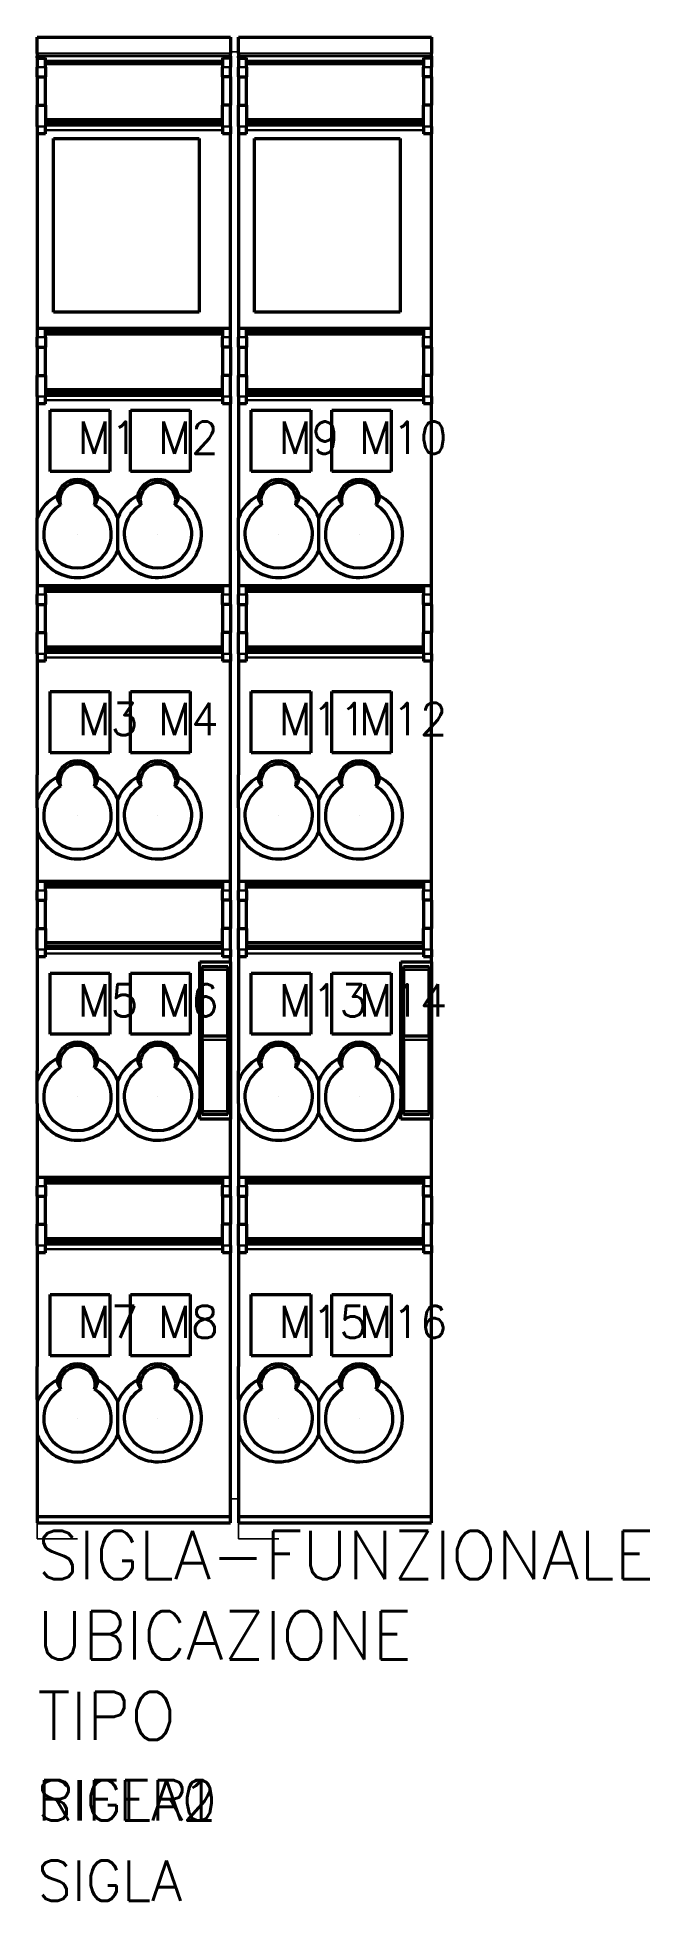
# Model space of a CAD drawing. Extents: x 0 to 38, y -22 to 93.
import ezdxf

# ---------------------------------------------------------------- set-up
doc = ezdxf.new("R2010")
doc.units = 0
doc.header["$LTSCALE"] = 4
doc.layers.get('0').update_dxf_attribs({"linetype": 'CONTINUOUS'})
doc.layers.add('Sichtbar (ISO)', color=7, linetype='CONTINUOUS', lineweight=50)
doc.layers.add('Sichtbar schmal (ISO)', color=7, linetype='CONTINUOUS', lineweight=35)
doc.styles.get("Standard").update_dxf_attribs({"font": 'romans.shx'})

msp = doc.modelspace()

# ---------------------------------------------------------------- linework, layer by layer
for p, q in [((12, 92.5), (12.5, 92.5)), ((0, 2.5), (0, 0)), ((12, 2.5), (12.5, 2.5)), ((12.5, 2.5), (12.5, 0)), ((0, 0), (2.5, 0)), ((12.5, 0), (15, 0))]:
    msp.add_line(p, q)
at = {"layer": 'Sichtbar (ISO)'}
for p, q in [((0, 92.4), (0, 93.4)), ((0, 93.4), (12, 93.4)), ((12, 93.4), (12, 92.4)), ((12.5, 92.4), (12.5, 93.4)), ((12.5, 93.4), (24.5, 93.4)), ((24.5, 93.4), (24.5, 92.4)), ((0, 92.4), (0, 92.22)), ((0, 92.12), (0, 92.22)), ((0, 92.12), (0, 92.11)), ((0, 92.12), (0.5, 92.12)), ((0, 92.11), (0, 91.54)), ((0, 92.11), (0.5, 92.11)), ((0.5, 92.11), (0.5, 92.12)), ((0.5, 91.54), (0.5, 92.11)), ((0.5, 91.76), (11.5, 91.76)), ((11.5, 92.12), (12, 92.12)), ((11.5, 92.12), (11.5, 92.11)), ((12, 92.11), (11.5, 92.11)), ((11.5, 92.11), (11.5, 91.54)), ((12, 92.22), (12, 92.4)), ((12, 92.22), (12, 92.12)), ((12, 92.12), (12, 92.11)), ((12, 92.11), (12, 91.54)), ((12.5, 92.4), (12.5, 92.22)), ((12.5, 92.12), (12.5, 92.22)), ((12.5, 92.12), (12.5, 92.11)), ((12.5, 92.12), (13, 92.12)), ((12.5, 92.11), (12.5, 91.54)), ((12.5, 92.11), (13, 92.11)), ((13, 92.11), (13, 92.12)), ((13, 91.54), (13, 92.11)), ((13, 91.76), (24, 91.76)), ((24, 92.12), (24.5, 92.12)), ((24, 92.12), (24, 92.11)), ((24.5, 92.11), (24, 92.11)), ((24, 92.11), (24, 91.54)), ((24.5, 92.22), (24.5, 92.4)), ((24.5, 92.22), (24.5, 92.12)), ((24.5, 92.12), (24.5, 92.11)), ((24.5, 92.11), (24.5, 91.54)), ((0, 90.93), (0, 91.54)), ((0, 90.93), (0, 89.17)), ((0, 90.93), (0.5, 90.93)), ((0.5, 91.54), (0.5, 90.93)), ((0.5, 89.17), (0.5, 90.93)), ((11.5, 90.93), (11.5, 91.54)), ((11.5, 90.93), (11.5, 89.17)), ((12, 90.93), (11.5, 90.93)), ((12, 90.93), (12, 91.54)), ((12, 90.93), (12, 89.17)), ((12.5, 90.93), (12.5, 91.54)), ((12.5, 90.93), (12.5, 89.17)), ((12.5, 90.93), (13, 90.93)), ((13, 91.54), (13, 90.93)), ((13, 89.17), (13, 90.93)), ((24, 90.93), (24, 91.54)), ((24, 90.93), (24, 89.17)), ((24.5, 90.93), (24, 90.93)), ((24.5, 90.93), (24.5, 91.54)), ((24.5, 90.93), (24.5, 89.17)), ((0, 87.86), (0, 89.17)), ((0, 89.17), (0.5, 89.17)), ((0.5, 89.17), (0.5, 87.86)), ((0.5, 88.29), (11.5, 88.29)), ((12, 89.17), (11.5, 89.17)), ((11.5, 87.86), (11.5, 89.17)), ((12, 87.86), (12, 89.17)), ((12.5, 87.86), (12.5, 89.17)), ((12.5, 89.17), (13, 89.17)), ((13, 89.17), (13, 87.86)), ((13, 88.29), (24, 88.29)), ((24.5, 89.17), (24, 89.17)), ((24, 87.86), (24, 89.17)), ((24.5, 87.86), (24.5, 89.17)), ((0, 87.86), (0, 87.4)), ((0, 87.4), (0, 75.31)), ((0.5, 87.4), (0, 87.4)), ((0.5, 87.95), (11.5, 87.95)), ((0.5, 87.4), (0.5, 87.86)), ((1, 87.1), (10.05, 87.1)), ((1, 76.3), (1, 87.1)), ((10.05, 87.1), (10.05, 76.3)), ((11.5, 87.86), (11.5, 87.4)), ((12, 87.4), (11.5, 87.4)), ((12, 87.86), (12, 87.4)), ((12, 75.31), (12, 87.4)), ((12.5, 87.86), (12.5, 87.4)), ((12.5, 87.4), (12.5, 75.31)), ((13, 87.4), (12.5, 87.4)), ((13, 87.95), (24, 87.95)), ((13, 87.4), (13, 87.86)), ((13.5, 87.1), (22.55, 87.1)), ((13.5, 76.3), (13.5, 87.1)), ((22.55, 87.1), (22.55, 76.3)), ((24, 87.86), (24, 87.4)), ((24.5, 87.4), (24, 87.4)), ((24.5, 87.86), (24.5, 87.4)), ((24.5, 75.31), (24.5, 87.4)), ((10.05, 76.3), (1, 76.3)), ((22.55, 76.3), (13.5, 76.3)), ((0, 75.31), (0, 74.74)), ((0, 75.31), (12, 75.31)), ((0, 74.13), (0, 74.74)), ((0.5, 75.2), (11.5, 75.2)), ((0.5, 74.74), (0.5, 75.2)), ((0.5, 74.96), (11.5, 74.96)), ((0.5, 74.74), (0.5, 74.13)), ((11.5, 75.2), (11.5, 74.74)), ((11.5, 74.13), (11.5, 74.74)), ((12, 74.74), (12, 75.31)), ((12, 74.13), (12, 74.74)), ((12.5, 75.31), (12.5, 74.74)), ((12.5, 75.31), (24.5, 75.31)), ((12.5, 74.13), (12.5, 74.74)), ((13, 75.2), (24, 75.2)), ((13, 74.74), (13, 75.2)), ((13, 74.96), (24, 74.96)), ((13, 74.74), (13, 74.13)), ((24, 75.2), (24, 74.74)), ((24, 74.13), (24, 74.74)), ((24.5, 74.74), (24.5, 75.31)), ((24.5, 74.13), (24.5, 74.74)), ((0, 74.13), (0, 72.37)), ((0, 74.13), (0.5, 74.13)), ((0.5, 72.37), (0.5, 74.13)), ((11.5, 74.13), (11.5, 72.37)), ((12, 74.13), (11.5, 74.13)), ((12, 74.13), (12, 72.37)), ((12.5, 74.13), (12.5, 72.37)), ((12.5, 74.13), (13, 74.13)), ((13, 72.37), (13, 74.13)), ((24, 74.13), (24, 72.37)), ((24.5, 74.13), (24, 74.13)), ((24.5, 74.13), (24.5, 72.37)), ((0, 71.06), (0, 72.37)), ((0, 72.37), (0.5, 72.37)), ((0.5, 72.37), (0.5, 71.06)), ((11.5, 71.06), (11.5, 72.37)), ((12, 72.37), (11.5, 72.37)), ((12, 71.06), (12, 72.37)), ((12.5, 71.06), (12.5, 72.37)), ((12.5, 72.37), (13, 72.37)), ((13, 72.37), (13, 71.06)), ((24, 71.06), (24, 72.37)), ((24.5, 72.37), (24, 72.37)), ((24.5, 71.06), (24.5, 72.37)), ((0, 71.06), (0, 70.6)), ((0.5, 71.49), (11.5, 71.49)), ((0.5, 71.15), (11.5, 71.15)), ((0.5, 70.6), (0.5, 71.06)), ((11.5, 71.06), (11.5, 70.6)), ((12, 71.06), (12, 70.6)), ((12.5, 71.06), (12.5, 70.6)), ((13, 71.49), (24, 71.49)), ((13, 71.15), (24, 71.15)), ((13, 70.6), (13, 71.06)), ((24, 71.06), (24, 70.6)), ((24.5, 71.06), (24.5, 70.6)), ((0, 70.6), (0, 63.52)), ((0.5, 70.6), (0, 70.6)), ((0.8, 66.4), (0.8, 70.2)), ((0.8, 70.2), (4.5, 70.2)), ((4.5, 70.2), (4.5, 66.4)), ((5.8, 66.4), (5.8, 70.2)), ((5.8, 70.2), (9.5, 70.2)), ((9.5, 70.2), (9.5, 66.4)), ((12, 70.6), (11.5, 70.6)), ((12, 59.31), (12, 70.6)), ((12.5, 70.6), (12.5, 63.52)), ((13, 70.6), (12.5, 70.6)), ((13.3, 66.4), (13.3, 70.2)), ((13.3, 70.2), (17, 70.2)), ((17, 70.2), (17, 66.4)), ((18.3, 66.4), (18.3, 70.2)), ((18.3, 70.2), (22, 70.2)), ((22, 70.2), (22, 66.4)), ((24.5, 70.6), (24, 70.6)), ((24.5, 59.31), (24.5, 70.6)), ((4.5, 66.4), (0.8, 66.4)), ((9.5, 66.4), (5.8, 66.4)), ((17, 66.4), (13.3, 66.4)), ((22, 66.4), (18.3, 66.4)), ((5, 61.48), (5, 63.52)), ((17.5, 61.48), (17.5, 63.52)), ((0, 61.48), (0, 59.31)), ((12.5, 61.48), (12.5, 59.31)), ((0, 59.31), (12, 59.31)), ((0, 59.31), (0, 58.74)), ((0.5, 59.2), (11.5, 59.2)), ((0.5, 58.74), (0.5, 59.2)), ((11.5, 59.2), (11.5, 58.74)), ((12, 58.74), (12, 59.31)), ((12.5, 59.31), (24.5, 59.31)), ((12.5, 59.31), (12.5, 58.74)), ((13, 59.2), (24, 59.2)), ((13, 58.74), (13, 59.2)), ((24, 59.2), (24, 58.74)), ((24.5, 58.74), (24.5, 59.31)), ((0, 58.13), (0, 58.74)), ((0, 58.13), (0, 56.37)), ((0, 58.13), (0.5, 58.13)), ((0.5, 58.96), (11.5, 58.96)), ((0.5, 58.74), (0.5, 58.13)), ((0.5, 56.37), (0.5, 58.13)), ((11.5, 58.13), (11.5, 58.74)), ((11.5, 58.13), (11.5, 56.37)), ((12, 58.13), (11.5, 58.13)), ((12, 58.13), (12, 58.74)), ((12, 58.13), (12, 56.37)), ((12.5, 58.13), (12.5, 58.74)), ((12.5, 58.13), (12.5, 56.37)), ((12.5, 58.13), (13, 58.13)), ((13, 58.96), (24, 58.96)), ((13, 58.74), (13, 58.13)), ((13, 56.37), (13, 58.13)), ((24, 58.13), (24, 58.74)), ((24, 58.13), (24, 56.37)), ((24.5, 58.13), (24, 58.13)), ((24.5, 58.13), (24.5, 58.74)), ((24.5, 58.13), (24.5, 56.37)), ((0, 55.06), (0, 56.37)), ((0, 56.37), (0.5, 56.37)), ((0.5, 56.37), (0.5, 55.06)), ((11.5, 55.06), (11.5, 56.37)), ((12, 56.37), (11.5, 56.37)), ((12, 55.06), (12, 56.37)), ((12.5, 55.06), (12.5, 56.37)), ((12.5, 56.37), (13, 56.37)), ((13, 56.37), (13, 55.06)), ((24, 55.06), (24, 56.37)), ((24.5, 56.37), (24, 56.37)), ((24.5, 55.06), (24.5, 56.37)), ((0, 55.06), (0, 54.6)), ((0, 54.6), (0, 47.52)), ((0.5, 54.6), (0, 54.6)), ((0.5, 55.49), (11.5, 55.49)), ((0.5, 55.15), (11.5, 55.15)), ((0.5, 54.6), (0.5, 55.06)), ((11.5, 55.06), (11.5, 54.6)), ((12, 54.6), (11.5, 54.6)), ((12, 55.06), (12, 54.6)), ((12, 40.91), (12, 54.6)), ((12.5, 55.06), (12.5, 54.6)), ((12.5, 54.6), (12.5, 47.52)), ((13, 54.6), (12.5, 54.6)), ((13, 55.49), (24, 55.49)), ((13, 55.15), (24, 55.15)), ((13, 54.6), (13, 55.06)), ((24, 55.06), (24, 54.6)), ((24.5, 54.6), (24, 54.6)), ((24.5, 55.06), (24.5, 54.6)), ((24.5, 40.91), (24.5, 54.6)), ((0.8, 48.9), (0.8, 52.7)), ((0.8, 52.7), (4.5, 52.7)), ((4.5, 52.7), (4.5, 48.9)), ((5.8, 48.9), (5.8, 52.7)), ((5.8, 52.7), (9.5, 52.7)), ((9.5, 52.7), (9.5, 48.9)), ((13.3, 48.9), (13.3, 52.7)), ((13.3, 52.7), (17, 52.7)), ((17, 52.7), (17, 48.9)), ((18.3, 48.9), (18.3, 52.7)), ((18.3, 52.7), (22, 52.7)), ((22, 52.7), (22, 48.9)), ((4.5, 48.9), (0.8, 48.9)), ((9.5, 48.9), (5.8, 48.9)), ((17, 48.9), (13.3, 48.9)), ((22, 48.9), (18.3, 48.9)), ((0, 45.48), (0, 40.91)), ((5, 43.98), (5, 46.02)), ((12.5, 45.48), (12.5, 40.91)), ((17.5, 43.98), (17.5, 46.02)), ((0, 40.91), (12, 40.91)), ((0, 40.91), (0, 40.34)), ((0.5, 40.8), (11.5, 40.8)), ((0.5, 40.34), (0.5, 40.8)), ((11.5, 40.8), (11.5, 40.34)), ((12, 40.34), (12, 40.91)), ((12.5, 40.91), (24.5, 40.91)), ((12.5, 40.91), (12.5, 40.34)), ((13, 40.8), (24, 40.8)), ((13, 40.34), (13, 40.8)), ((24, 40.8), (24, 40.34)), ((24.5, 40.34), (24.5, 40.91)), ((0, 39.73), (0, 40.34)), ((0, 39.73), (0, 37.97)), ((0, 39.73), (0.5, 39.73)), ((0.5, 40.56), (11.5, 40.56)), ((0.5, 40.34), (0.5, 39.73)), ((0.5, 37.97), (0.5, 39.73)), ((11.5, 39.73), (11.5, 40.34)), ((11.5, 39.73), (11.5, 37.97)), ((12, 39.73), (11.5, 39.73)), ((12, 39.73), (12, 40.34)), ((12, 39.73), (12, 37.97)), ((12.5, 39.73), (12.5, 40.34)), ((12.5, 39.73), (12.5, 37.97)), ((12.5, 39.73), (13, 39.73)), ((13, 40.56), (24, 40.56)), ((13, 40.34), (13, 39.73)), ((13, 37.97), (13, 39.73)), ((24, 39.73), (24, 40.34)), ((24, 39.73), (24, 37.97)), ((24.5, 39.73), (24, 39.73)), ((24.5, 39.73), (24.5, 40.34)), ((24.5, 39.73), (24.5, 37.97)), ((0, 36.66), (0, 37.97)), ((0, 37.97), (0.5, 37.97)), ((0.5, 37.97), (0.5, 36.66)), ((0.5, 37.09), (11.5, 37.09)), ((11.5, 36.66), (11.5, 37.97)), ((12, 37.97), (11.5, 37.97)), ((12, 36.66), (12, 37.97)), ((12.5, 36.66), (12.5, 37.97)), ((12.5, 37.97), (13, 37.97)), ((13, 37.97), (13, 36.66)), ((13, 37.09), (24, 37.09)), ((24, 36.66), (24, 37.97)), ((24.5, 37.97), (24, 37.97)), ((24.5, 36.66), (24.5, 37.97)), ((0, 36.66), (0, 36.2)), ((0, 36.2), (0, 29.12)), ((0.5, 36.2), (0, 36.2)), ((0.5, 36.75), (11.5, 36.75)), ((0.5, 36.2), (0.5, 36.66)), ((11.5, 36.66), (11.5, 36.2)), ((12, 36.2), (11.5, 36.2)), ((12, 36.66), (12, 36.2)), ((12, 35.9), (12, 36.2)), ((12.5, 36.66), (12.5, 36.2)), ((12.5, 36.2), (12.5, 29.12)), ((13, 36.2), (12.5, 36.2)), ((13, 36.75), (24, 36.75)), ((13, 36.2), (13, 36.66)), ((24, 36.66), (24, 36.2)), ((24.5, 36.2), (24, 36.2)), ((24.5, 36.66), (24.5, 36.2)), ((24.5, 35.9), (24.5, 36.2)), ((0.8, 31.4), (0.8, 35.2)), ((0.8, 35.2), (4.5, 35.2)), ((4.5, 35.2), (4.5, 31.4)), ((5.8, 31.4), (5.8, 35.2)), ((5.8, 35.2), (9.5, 35.2)), ((9.5, 35.2), (9.5, 31.4)), ((10.1, 28.83), (10.1, 35.9)), ((10.1, 35.9), (12, 35.9)), ((10.25, 35.4), (10.25, 35.6)), ((10.25, 35.6), (11.85, 35.6)), ((10.25, 35.4), (10.25, 31.3)), ((11.85, 35.6), (11.85, 35.4)), ((11.85, 31.3), (11.85, 35.4)), ((12, 35.9), (12, 26.1)), ((13.3, 31.4), (13.3, 35.2)), ((13.3, 35.2), (17, 35.2)), ((17, 35.2), (17, 31.4)), ((18.3, 31.4), (18.3, 35.2)), ((18.3, 35.2), (22, 35.2)), ((22, 35.2), (22, 31.4)), ((22.6, 28.83), (22.6, 35.9)), ((22.6, 35.9), (24.5, 35.9)), ((22.75, 35.4), (22.75, 35.6)), ((22.75, 35.6), (24.35, 35.6)), ((22.75, 35.4), (22.75, 31.3)), ((24.35, 35.6), (24.35, 35.4)), ((24.35, 31.3), (24.35, 35.4)), ((24.5, 35.9), (24.5, 26.1)), ((4.5, 31.4), (0.8, 31.4)), ((9.5, 31.4), (5.8, 31.4)), ((10.25, 31.05), (10.25, 31.3)), ((10.25, 31.3), (11.85, 31.3)), ((11.85, 31.3), (11.85, 31.05)), ((17, 31.4), (13.3, 31.4)), ((22, 31.4), (18.3, 31.4)), ((22.75, 31.05), (22.75, 31.3)), ((22.75, 31.3), (24.35, 31.3)), ((24.35, 31.3), (24.35, 31.05)), ((10.25, 31.05), (10.25, 26.6)), ((11.85, 26.6), (11.85, 31.05)), ((22.75, 31.05), (22.75, 26.6)), ((24.35, 26.6), (24.35, 31.05)), ((5, 26.48), (5, 28.52)), ((17.5, 26.48), (17.5, 28.52)), ((0, 27.08), (0, 22.51)), ((10.1, 26.1), (10.1, 27.37)), ((12.5, 27.08), (12.5, 22.51)), ((22.6, 26.1), (22.6, 27.37)), ((12, 26.1), (10.1, 26.1)), ((10.25, 26.4), (10.25, 26.6)), ((11.85, 26.4), (10.25, 26.4)), ((11.85, 26.6), (11.85, 26.4)), ((12, 22.51), (12, 26.1)), ((24.5, 26.1), (22.6, 26.1)), ((22.75, 26.4), (22.75, 26.6)), ((24.35, 26.4), (22.75, 26.4)), ((24.35, 26.6), (24.35, 26.4)), ((24.5, 22.51), (24.5, 26.1)), ((0, 22.51), (12, 22.51)), ((0, 22.51), (0, 21.94)), ((0.5, 22.4), (11.5, 22.4)), ((0.5, 21.94), (0.5, 22.4)), ((0.5, 22.16), (11.5, 22.16)), ((11.5, 22.4), (11.5, 21.94)), ((12, 21.94), (12, 22.51)), ((12.5, 22.51), (24.5, 22.51)), ((12.5, 22.51), (12.5, 21.94)), ((13, 22.4), (24, 22.4)), ((13, 21.94), (13, 22.4)), ((13, 22.16), (24, 22.16)), ((24, 22.4), (24, 21.94)), ((24.5, 21.94), (24.5, 22.51)), ((0, 21.33), (0, 21.94)), ((0, 21.33), (0, 19.57)), ((0, 21.33), (0.5, 21.33)), ((0.5, 21.94), (0.5, 21.33)), ((0.5, 19.57), (0.5, 21.33)), ((11.5, 21.33), (11.5, 21.94)), ((11.5, 21.33), (11.5, 19.57)), ((12, 21.33), (11.5, 21.33)), ((12, 21.33), (12, 21.94)), ((12, 21.33), (12, 19.57)), ((12.5, 21.33), (12.5, 21.94)), ((12.5, 21.33), (12.5, 19.57)), ((12.5, 21.33), (13, 21.33)), ((13, 21.94), (13, 21.33)), ((13, 19.57), (13, 21.33)), ((24, 21.33), (24, 21.94)), ((24, 21.33), (24, 19.57)), ((24.5, 21.33), (24, 21.33)), ((24.5, 21.33), (24.5, 21.94)), ((24.5, 21.33), (24.5, 19.57)), ((0, 18.26), (0, 19.57)), ((0, 19.57), (0.5, 19.57)), ((0.5, 19.57), (0.5, 18.26)), ((0.5, 18.69), (11.5, 18.69)), ((11.5, 18.26), (11.5, 19.57)), ((12, 19.57), (11.5, 19.57)), ((12, 18.26), (12, 19.57)), ((12.5, 18.26), (12.5, 19.57)), ((12.5, 19.57), (13, 19.57)), ((13, 19.57), (13, 18.26)), ((13, 18.69), (24, 18.69)), ((24, 18.26), (24, 19.57)), ((24.5, 19.57), (24, 19.57)), ((24.5, 18.26), (24.5, 19.57)), ((0, 18.26), (0, 17.8)), ((0, 17.8), (0, 10.72)), ((0.5, 17.8), (0, 17.8)), ((0.5, 18.35), (11.5, 18.35)), ((0.5, 17.8), (0.5, 18.26)), ((11.5, 18.26), (11.5, 17.8)), ((12, 17.8), (11.5, 17.8)), ((12, 18.26), (12, 17.8)), ((12, 1.4), (12, 17.8)), ((12.5, 18.26), (12.5, 17.8)), ((12.5, 17.8), (12.5, 10.72)), ((13, 17.8), (12.5, 17.8)), ((13, 18.35), (24, 18.35)), ((13, 17.8), (13, 18.26)), ((24, 18.26), (24, 17.8)), ((24.5, 17.8), (24, 17.8)), ((24.5, 18.26), (24.5, 17.8)), ((24.5, 1.4), (24.5, 17.8)), ((0.8, 11.4), (0.8, 15.2)), ((0.8, 15.2), (4.5, 15.2)), ((4.5, 15.2), (4.5, 11.4)), ((5.8, 11.4), (5.8, 15.2)), ((5.8, 15.2), (9.5, 15.2)), ((9.5, 15.2), (9.5, 11.4)), ((13.3, 11.4), (13.3, 15.2)), ((13.3, 15.2), (17, 15.2)), ((17, 15.2), (17, 11.4)), ((18.3, 11.4), (18.3, 15.2)), ((18.3, 15.2), (22, 15.2)), ((22, 15.2), (22, 11.4)), ((4.5, 11.4), (0.8, 11.4)), ((9.5, 11.4), (5.8, 11.4)), ((17, 11.4), (13.3, 11.4)), ((22, 11.4), (18.3, 11.4)), ((0, 8.68), (0, 1.4)), ((5, 6.48), (5, 8.52)), ((12.5, 8.68), (12.5, 1.4)), ((17.5, 6.48), (17.5, 8.52)), ((0, 1.4), (12, 1.4)), ((0, 1.4), (0, 1)), ((12, 1), (12, 1.4)), ((12.5, 1.4), (24.5, 1.4)), ((12.5, 1.4), (12.5, 1)), ((24.5, 1), (24.5, 1.4)), ((0, 1), (12, 1)), ((12.5, 1), (24.5, 1))]:
    msp.add_line(p, q, dxfattribs=at)
for centre, radius, start, end in [((2.5, 64.6), 1.3, 12.5886, 167.4114), ((2.5, 64.6), 1.1, 344.8169, 195.1831), ((7.5, 64.6), 1.3, 12.5886, 167.4114), ((7.5, 64.6), 1.1, 344.8169, 195.1831), ((15, 64.6), 1.3, 12.5886, 167.4114), ((15, 64.6), 1.1, 344.8169, 195.1831), ((20, 64.6), 1.3, 12.5886, 167.4114), ((20, 64.6), 1.1, 344.8169, 195.1831), ((2.5, 62.5), 2.7, 118.0282, 157.8084), ((2.5, 62.5), 2.1, 120.3662, 59.6338), ((2.5, 62.5), 2.7, 22.1916, 61.9718), ((7.5, 62.5), 2.7, 202.1916, 61.9718), ((7.5, 62.5), 2.7, 118.0282, 157.8084), ((7.5, 62.5), 2.1, 120.3662, 59.6338), ((15, 62.5), 2.7, 118.0282, 157.8084), ((15, 62.5), 2.1, 120.3662, 59.6338), ((15, 62.5), 2.7, 22.1916, 61.9718), ((20, 62.5), 2.7, 202.1916, 61.9718), ((20, 62.5), 2.7, 118.0282, 157.8084), ((20, 62.5), 2.1, 120.3662, 59.6338), ((2.5, 62.5), 2.7, 202.1916, 337.8084), ((15, 62.5), 2.7, 202.1916, 337.8084), ((2.5, 47.1), 1.3, 12.5886, 167.4114), ((2.5, 47.1), 1.1, 344.8169, 195.1831), ((7.5, 47.1), 1.3, 12.5886, 167.4114), ((7.5, 47.1), 1.1, 344.8169, 195.1831), ((15, 47.1), 1.3, 12.5886, 167.4114), ((15, 47.1), 1.1, 344.8169, 195.1831), ((20, 47.1), 1.3, 12.5886, 167.4114), ((20, 47.1), 1.1, 344.8169, 195.1831), ((2.5, 45), 2.7, 118.0282, 157.8084), ((2.5, 45), 2.1, 120.3662, 59.6338), ((2.5, 45), 2.7, 22.1916, 61.9718), ((7.5, 45), 2.7, 202.1916, 61.9718), ((7.5, 45), 2.7, 118.0282, 157.8084), ((7.5, 45), 2.1, 120.3662, 59.6338), ((15, 45), 2.7, 118.0282, 157.8084), ((15, 45), 2.1, 120.3662, 59.6338), ((15, 45), 2.7, 22.1916, 61.9718), ((20, 45), 2.7, 202.1916, 61.9718), ((20, 45), 2.7, 118.0282, 157.8084), ((20, 45), 2.1, 120.3662, 59.6338), ((2.5, 45), 2.7, 202.1916, 337.8084), ((15, 45), 2.7, 202.1916, 337.8084), ((2.5, 29.6), 1.3, 12.5886, 167.4114), ((2.5, 29.6), 1.1, 344.8169, 195.1831), ((7.5, 29.6), 1.3, 12.5886, 167.4114), ((7.5, 29.6), 1.1, 344.8169, 195.1831), ((15, 29.6), 1.3, 12.5886, 167.4114), ((15, 29.6), 1.1, 344.8169, 195.1831), ((20, 29.6), 1.3, 12.5886, 167.4114), ((20, 29.6), 1.1, 344.8169, 195.1831), ((2.5, 27.5), 2.7, 118.0282, 157.8084), ((2.5, 27.5), 2.1, 120.3662, 59.6338), ((2.5, 27.5), 2.7, 22.1916, 61.9718), ((7.5, 27.5), 2.7, 118.0282, 157.8084), ((7.5, 27.5), 2.1, 120.3662, 59.6338), ((7.5, 27.5), 2.7, 15.6425, 61.9718), ((15, 27.5), 2.7, 118.0282, 157.8084), ((15, 27.5), 2.1, 120.3662, 59.6338), ((15, 27.5), 2.7, 22.1916, 61.9718), ((20, 27.5), 2.7, 118.0282, 157.8084), ((20, 27.5), 2.1, 120.3662, 59.6338), ((20, 27.5), 2.7, 15.6425, 61.9718), ((7.5, 27.5), 2.7, 202.1916, 344.3575), ((20, 27.5), 2.7, 202.1916, 344.3575), ((2.5, 27.5), 2.7, 202.1916, 337.8084), ((15, 27.5), 2.7, 202.1916, 337.8084), ((2.5, 9.6), 1.3, 12.5886, 167.4114), ((2.5, 9.6), 1.1, 344.8169, 195.1831), ((7.5, 9.6), 1.3, 12.5886, 167.4114), ((7.5, 9.6), 1.1, 344.8169, 195.1831), ((15, 9.6), 1.3, 12.5886, 167.4114), ((15, 9.6), 1.1, 344.8169, 195.1831), ((20, 9.6), 1.3, 12.5886, 167.4114), ((20, 9.6), 1.1, 344.8169, 195.1831), ((2.5, 7.5), 2.7, 118.0282, 157.8084), ((2.5, 7.5), 2.1, 120.3662, 59.6338), ((2.5, 7.5), 2.7, 22.1916, 61.9718), ((7.5, 7.5), 2.7, 202.1916, 61.9718), ((7.5, 7.5), 2.7, 118.0282, 157.8084), ((7.5, 7.5), 2.1, 120.3662, 59.6338), ((15, 7.5), 2.7, 118.0282, 157.8084), ((15, 7.5), 2.1, 120.3662, 59.6338), ((15, 7.5), 2.7, 22.1916, 61.9718), ((20, 7.5), 2.7, 202.1916, 61.9718), ((20, 7.5), 2.7, 118.0282, 157.8084), ((20, 7.5), 2.1, 120.3662, 59.6338), ((2.5, 7.5), 2.7, 202.1916, 337.8084), ((15, 7.5), 2.7, 202.1916, 337.8084)]:
    msp.add_arc(centre, radius, start, end, dxfattribs=at)
for points, knots in [([(1.44, 64.31), (1.42, 64.34), (1.41, 64.36), (1.31, 64.53), (1.25, 64.7), (1.23, 64.88)], [0.3009031, 0.3009031, 0.3009031, 0.3009031, 0.31292902, 0.31292902, 0.38347432, 0.38347432, 0.38347432, 0.38347432]), ([(3.77, 64.88), (3.75, 64.7), (3.69, 64.53), (3.61, 64.38), (3.59, 64.36), (3.58, 64.34), (3.56, 64.31)], [-0.0705453, -0.0705453, -0.0705453, -0.0705453, 0, 0, 0, 0.01202592, 0.01202592, 0.01202592, 0.01202592]), ([(6.44, 64.31), (6.42, 64.34), (6.41, 64.36), (6.31, 64.53), (6.25, 64.7), (6.23, 64.88)], [0.3009031, 0.3009031, 0.3009031, 0.3009031, 0.31292902, 0.31292902, 0.38347432, 0.38347432, 0.38347432, 0.38347432]), ([(8.77, 64.88), (8.75, 64.7), (8.69, 64.53), (8.61, 64.38), (8.59, 64.36), (8.58, 64.34), (8.56, 64.31)], [-0.0705453, -0.0705453, -0.0705453, -0.0705453, 0, 0, 0, 0.01202592, 0.01202592, 0.01202592, 0.01202592]), ([(13.94, 64.31), (13.92, 64.34), (13.91, 64.36), (13.81, 64.53), (13.75, 64.7), (13.73, 64.88)], [0.3009031, 0.3009031, 0.3009031, 0.3009031, 0.31292902, 0.31292902, 0.38347432, 0.38347432, 0.38347432, 0.38347432]), ([(16.27, 64.88), (16.25, 64.7), (16.19, 64.53), (16.11, 64.38), (16.09, 64.36), (16.08, 64.34), (16.06, 64.31)], [-0.0705453, -0.0705453, -0.0705453, -0.0705453, 0, 0, 0, 0.01202592, 0.01202592, 0.01202592, 0.01202592]), ([(18.94, 64.31), (18.92, 64.34), (18.91, 64.36), (18.81, 64.53), (18.75, 64.7), (18.73, 64.88)], [0.3009031, 0.3009031, 0.3009031, 0.3009031, 0.31292902, 0.31292902, 0.38347432, 0.38347432, 0.38347432, 0.38347432]), ([(21.27, 64.88), (21.25, 64.7), (21.19, 64.53), (21.11, 64.38), (21.09, 64.36), (21.08, 64.34), (21.06, 64.31)], [-0.0705453, -0.0705453, -0.0705453, -0.0705453, 0, 0, 0, 0.01202592, 0.01202592, 0.01202592, 0.01202592]), ([(1.44, 46.81), (1.42, 46.84), (1.41, 46.86), (1.31, 47.03), (1.25, 47.2), (1.23, 47.38)], [0.3009031, 0.3009031, 0.3009031, 0.3009031, 0.31292902, 0.31292902, 0.38347432, 0.38347432, 0.38347432, 0.38347432]), ([(3.77, 47.38), (3.75, 47.2), (3.69, 47.03), (3.61, 46.88), (3.59, 46.86), (3.58, 46.84), (3.56, 46.81)], [-0.0705453, -0.0705453, -0.0705453, -0.0705453, 0, 0, 0, 0.01202592, 0.01202592, 0.01202592, 0.01202592]), ([(6.44, 46.81), (6.42, 46.84), (6.41, 46.86), (6.31, 47.03), (6.25, 47.2), (6.23, 47.38)], [0.3009031, 0.3009031, 0.3009031, 0.3009031, 0.31292902, 0.31292902, 0.38347432, 0.38347432, 0.38347432, 0.38347432]), ([(8.77, 47.38), (8.75, 47.2), (8.69, 47.03), (8.61, 46.88), (8.59, 46.86), (8.58, 46.84), (8.56, 46.81)], [-0.0705453, -0.0705453, -0.0705453, -0.0705453, 0, 0, 0, 0.01202592, 0.01202592, 0.01202592, 0.01202592]), ([(13.94, 46.81), (13.92, 46.84), (13.91, 46.86), (13.81, 47.03), (13.75, 47.2), (13.73, 47.38)], [0.3009031, 0.3009031, 0.3009031, 0.3009031, 0.31292902, 0.31292902, 0.38347432, 0.38347432, 0.38347432, 0.38347432]), ([(16.27, 47.38), (16.25, 47.2), (16.19, 47.03), (16.11, 46.88), (16.09, 46.86), (16.08, 46.84), (16.06, 46.81)], [-0.0705453, -0.0705453, -0.0705453, -0.0705453, 0, 0, 0, 0.01202592, 0.01202592, 0.01202592, 0.01202592]), ([(18.94, 46.81), (18.92, 46.84), (18.91, 46.86), (18.81, 47.03), (18.75, 47.2), (18.73, 47.38)], [0.3009031, 0.3009031, 0.3009031, 0.3009031, 0.31292902, 0.31292902, 0.38347432, 0.38347432, 0.38347432, 0.38347432]), ([(21.27, 47.38), (21.25, 47.2), (21.19, 47.03), (21.11, 46.88), (21.09, 46.86), (21.08, 46.84), (21.06, 46.81)], [-0.0705453, -0.0705453, -0.0705453, -0.0705453, 0, 0, 0, 0.01202592, 0.01202592, 0.01202592, 0.01202592]), ([(1.44, 29.31), (1.42, 29.34), (1.41, 29.36), (1.31, 29.53), (1.25, 29.7), (1.23, 29.88)], [0.3009031, 0.3009031, 0.3009031, 0.3009031, 0.31292902, 0.31292902, 0.38347432, 0.38347432, 0.38347432, 0.38347432]), ([(3.77, 29.88), (3.75, 29.7), (3.69, 29.53), (3.61, 29.38), (3.59, 29.36), (3.58, 29.34), (3.56, 29.31)], [-0.0705453, -0.0705453, -0.0705453, -0.0705453, 0, 0, 0, 0.01202592, 0.01202592, 0.01202592, 0.01202592]), ([(6.44, 29.31), (6.42, 29.34), (6.41, 29.36), (6.31, 29.53), (6.25, 29.7), (6.23, 29.88)], [0.3009031, 0.3009031, 0.3009031, 0.3009031, 0.31292902, 0.31292902, 0.38347432, 0.38347432, 0.38347432, 0.38347432]), ([(8.77, 29.88), (8.75, 29.7), (8.69, 29.53), (8.61, 29.38), (8.59, 29.36), (8.58, 29.34), (8.56, 29.31)], [-0.0705453, -0.0705453, -0.0705453, -0.0705453, 0, 0, 0, 0.01202592, 0.01202592, 0.01202592, 0.01202592]), ([(13.94, 29.31), (13.92, 29.34), (13.91, 29.36), (13.81, 29.53), (13.75, 29.7), (13.73, 29.88)], [0.3009031, 0.3009031, 0.3009031, 0.3009031, 0.31292902, 0.31292902, 0.38347432, 0.38347432, 0.38347432, 0.38347432]), ([(16.27, 29.88), (16.25, 29.7), (16.19, 29.53), (16.11, 29.38), (16.09, 29.36), (16.08, 29.34), (16.06, 29.31)], [-0.0705453, -0.0705453, -0.0705453, -0.0705453, 0, 0, 0, 0.01202592, 0.01202592, 0.01202592, 0.01202592]), ([(18.94, 29.31), (18.92, 29.34), (18.91, 29.36), (18.81, 29.53), (18.75, 29.7), (18.73, 29.88)], [0.3009031, 0.3009031, 0.3009031, 0.3009031, 0.31292902, 0.31292902, 0.38347432, 0.38347432, 0.38347432, 0.38347432]), ([(21.27, 29.88), (21.25, 29.7), (21.19, 29.53), (21.11, 29.38), (21.09, 29.36), (21.08, 29.34), (21.06, 29.31)], [-0.0705453, -0.0705453, -0.0705453, -0.0705453, 0, 0, 0, 0.01202592, 0.01202592, 0.01202592, 0.01202592]), ([(1.44, 9.31), (1.42, 9.34), (1.41, 9.36), (1.31, 9.53), (1.25, 9.7), (1.23, 9.88)], [0.3009031, 0.3009031, 0.3009031, 0.3009031, 0.31292902, 0.31292902, 0.38347432, 0.38347432, 0.38347432, 0.38347432]), ([(3.77, 9.88), (3.75, 9.7), (3.69, 9.53), (3.61, 9.38), (3.59, 9.36), (3.58, 9.34), (3.56, 9.31)], [-0.0705453, -0.0705453, -0.0705453, -0.0705453, 0, 0, 0, 0.01202592, 0.01202592, 0.01202592, 0.01202592]), ([(6.44, 9.31), (6.42, 9.34), (6.41, 9.36), (6.31, 9.53), (6.25, 9.7), (6.23, 9.88)], [0.3009031, 0.3009031, 0.3009031, 0.3009031, 0.31292902, 0.31292902, 0.38347432, 0.38347432, 0.38347432, 0.38347432]), ([(8.77, 9.88), (8.75, 9.7), (8.69, 9.53), (8.61, 9.38), (8.59, 9.36), (8.58, 9.34), (8.56, 9.31)], [-0.0705453, -0.0705453, -0.0705453, -0.0705453, 0, 0, 0, 0.01202592, 0.01202592, 0.01202592, 0.01202592]), ([(13.94, 9.31), (13.92, 9.34), (13.91, 9.36), (13.81, 9.53), (13.75, 9.7), (13.73, 9.88)], [0.3009031, 0.3009031, 0.3009031, 0.3009031, 0.31292902, 0.31292902, 0.38347432, 0.38347432, 0.38347432, 0.38347432]), ([(16.27, 9.88), (16.25, 9.7), (16.19, 9.53), (16.11, 9.38), (16.09, 9.36), (16.08, 9.34), (16.06, 9.31)], [-0.0705453, -0.0705453, -0.0705453, -0.0705453, 0, 0, 0, 0.01202592, 0.01202592, 0.01202592, 0.01202592]), ([(18.94, 9.31), (18.92, 9.34), (18.91, 9.36), (18.81, 9.53), (18.75, 9.7), (18.73, 9.88)], [0.3009031, 0.3009031, 0.3009031, 0.3009031, 0.31292902, 0.31292902, 0.38347432, 0.38347432, 0.38347432, 0.38347432]), ([(21.27, 9.88), (21.25, 9.7), (21.19, 9.53), (21.11, 9.38), (21.09, 9.36), (21.08, 9.34), (21.06, 9.31)], [-0.0705453, -0.0705453, -0.0705453, -0.0705453, 0, 0, 0, 0.01202592, 0.01202592, 0.01202592, 0.01202592])]:
    msp.add_open_spline(points, degree=3, knots=knots, dxfattribs=at)
for points, weights in [([(0, 61.48), (0, 62.5), (0, 63.52)], [1, 1.08, 1]), ([(12.5, 61.48), (12.5, 62.5), (12.5, 63.52)], [1, 1.08, 1]), ([(0, 45.48), (0, 46.5), (0, 47.52)], [1, 1.08, 1]), ([(12.5, 45.48), (12.5, 46.5), (12.5, 47.52)], [1, 1.08, 1]), ([(0, 27.08), (0, 28.1), (0, 29.12)], [1, 1.08, 1]), ([(12.5, 27.08), (12.5, 28.1), (12.5, 29.12)], [1, 1.08, 1]), ([(10.1, 28.83), (10.1, 28.1), (10.1, 27.37)], [1, 1.03846153846, 1]), ([(22.6, 28.83), (22.6, 28.1), (22.6, 27.37)], [1, 1.03846153846, 1]), ([(0, 8.68), (0, 9.7), (0, 10.72)], [1, 1.08, 1]), ([(12.5, 8.68), (12.5, 9.7), (12.5, 10.72)], [1, 1.08, 1])]:
    msp.add_rational_spline(points, weights, degree=2, dxfattribs=at)
at = {"layer": 'Sichtbar schmal (ISO)'}
for p, q in [((0, 92.4), (12, 92.4)), ((0, 92.22), (12, 92.22)), ((0.5, 91.93), (11.5, 91.93)), ((0.5, 91.85), (11.5, 91.85)), ((12.5, 92.4), (24.5, 92.4)), ((12.5, 92.22), (24.5, 92.22)), ((13, 91.93), (24, 91.93)), ((13, 91.85), (24, 91.85)), ((0, 91.54), (0.5, 91.54)), ((12, 91.54), (11.5, 91.54)), ((12.5, 91.54), (13, 91.54)), ((24.5, 91.54), (24, 91.54)), ((0.5, 88.1), (11.5, 88.1)), ((13, 88.1), (24, 88.1)), ((0, 87.86), (0.5, 87.86)), ((0.5, 87.62), (11.5, 87.62)), ((12, 87.86), (11.5, 87.86)), ((12.5, 87.86), (13, 87.86)), ((13, 87.62), (24, 87.62)), ((24.5, 87.86), (24, 87.86)), ((0, 74.74), (0.5, 74.74)), ((0.5, 75.05), (11.5, 75.05)), ((12, 74.74), (11.5, 74.74)), ((12.5, 74.74), (13, 74.74)), ((13, 75.05), (24, 75.05)), ((24.5, 74.74), (24, 74.74)), ((0, 71.06), (0.5, 71.06)), ((0.5, 71.3), (11.5, 71.3)), ((0.5, 70.82), (11.5, 70.82)), ((12, 71.06), (11.5, 71.06)), ((12.5, 71.06), (13, 71.06)), ((13, 71.3), (24, 71.3)), ((13, 70.82), (24, 70.82)), ((24.5, 71.06), (24, 71.06)), ((0, 58.74), (0.5, 58.74)), ((0.5, 59.05), (11.5, 59.05)), ((12, 58.74), (11.5, 58.74)), ((12.5, 58.74), (13, 58.74)), ((13, 59.05), (24, 59.05)), ((24.5, 58.74), (24, 58.74)), ((0, 55.06), (0.5, 55.06)), ((0.5, 55.3), (11.5, 55.3)), ((0.5, 54.82), (11.5, 54.82)), ((12, 55.06), (11.5, 55.06)), ((12.5, 55.06), (13, 55.06)), ((13, 55.3), (24, 55.3)), ((13, 54.82), (24, 54.82)), ((24.5, 55.06), (24, 55.06)), ((0.5, 40.65), (11.5, 40.65)), ((13, 40.65), (24, 40.65)), ((0, 40.34), (0.5, 40.34)), ((12, 40.34), (11.5, 40.34)), ((12.5, 40.34), (13, 40.34)), ((24.5, 40.34), (24, 40.34)), ((0, 36.66), (0.5, 36.66)), ((0.5, 36.9), (11.5, 36.9)), ((0.5, 36.42), (11.5, 36.42)), ((12, 36.66), (11.5, 36.66)), ((12.5, 36.66), (13, 36.66)), ((13, 36.9), (24, 36.9)), ((13, 36.42), (24, 36.42)), ((24.5, 36.66), (24, 36.66)), ((10.25, 35.4), (11.85, 35.4)), ((22.75, 35.4), (24.35, 35.4)), ((10.25, 31.05), (11.85, 31.05)), ((22.75, 31.05), (24.35, 31.05)), ((10.25, 26.6), (11.85, 26.6)), ((22.75, 26.6), (24.35, 26.6)), ((0.5, 22.25), (11.5, 22.25)), ((13, 22.25), (24, 22.25)), ((0, 21.94), (0.5, 21.94)), ((12, 21.94), (11.5, 21.94)), ((12.5, 21.94), (13, 21.94)), ((24.5, 21.94), (24, 21.94)), ((0, 18.26), (0.5, 18.26)), ((0.5, 18.5), (11.5, 18.5)), ((0.5, 18.02), (11.5, 18.02)), ((12, 18.26), (11.5, 18.26)), ((12.5, 18.26), (13, 18.26)), ((13, 18.5), (24, 18.5)), ((13, 18.02), (24, 18.02)), ((24.5, 18.26), (24, 18.26))]:
    msp.add_line(p, q, dxfattribs=at)

# ---------------------------------------------------------------- texts
at = {"color": 4, "flags": 8}
for tag, p in [('M1', (2.5, 67.5)), ('M2', (7.5, 67.5)), ('M9', (15, 67.5)), ('M10', (20, 67.5)), ('M3', (2.5, 50)), ('M4', (7.5, 50)), ('M11', (15, 50)), ('M12', (20, 50)), ('M5', (2.5, 32.5)), ('M6', (7.5, 32.5)), ('M13', (15, 32.5)), ('M14', (20, 32.5)), ('M7', (2.5, 12.5)), ('M8', (7.5, 12.5)), ('M15', (15, 12.5)), ('M16', (20, 12.5))]:
    msp.add_attdef(tag, p, '', height=2, dxfattribs=at)
for tag, p, s, height, flags in [('F1', (2.5, 62.5), '', 0.00001, 9), ('F2', (7.5, 62.5), '', 0.00001, 9), ('F9', (15, 62.5), '', 0.00001, 9), ('F10', (20, 62.5), '', 0.00001, 9), ('F3', (2.5, 45), '', 0.00001, 9), ('F4', (7.5, 45), '', 0.00001, 9), ('F11', (15, 45), '', 0.00001, 9), ('F12', (20, 45), '', 0.00001, 9), ('F5', (2.5, 27.5), '', 0.00001, 9), ('F6', (7.5, 27.5), '', 0.00001, 9), ('F13', (12.5, 27.5), '', 0.00001, 9), ('F13', (15, 27.5), '', 0.00001, 9), ('F14', (20, 27.5), '', 0.00001, 9), ('F7', (2.5, 7.5), '', 0.00001, 9), ('F8', (7.5, 7.5), '', 0.00001, 9), ('F15', (15, 7.5), '', 0.00001, 9), ('F16', (20, 7.5), '', 0.00001, 9), ('TIPOSIG', (0, 0), '3', 0.00000001, 9), ('POSIZIONE', (0, 0), '', 0.00000001, 9), ('P-TABELLA', (0, 0), '', 0.00000001, 9), ('T-TABELLA', (0, 0), '', 0.00000001, 9), ('H-TABELLA', (0, 0), '', 0.00000001, 9), ('CODICE', (0, 0), '1xNNN', 0.00000001, 9), ('NOTE1', (0, 0), '', 0.00000001, 9), ('NOTE2', (0, 0), '', 0.00000001, 9), ('TIPOSIG', (0, 0), '3', 0.00000001, 9), ('POSIZIONE', (0, 0), '', 0.00000001, 9), ('P-TABELLA', (0, 0), '', 0.00000001, 9), ('T-TABELLA', (0, 0), '', 0.00000001, 9), ('H-TABELLA', (0, 0), '', 0.00000001, 9), ('CODICE', (0, 0), '1xNNN', 0.00000001, 9), ('NOTE1', (0, 0), '', 0.00000001, 9), ('NOTE2', (0, 0), '', 0.00000001, 9), ('DEN1-TRAD-ID', (0, 0), '', 0.00000001, 8), ('DEN1-A', (0, 0), '', 0.00000001, 8), ('DEN1', (0, 0), '', 0.00000001, 8), ('NOTE2', (0, 0), '', 0.00000001, 9), ('NOTE1', (0, 0), '', 0.00000001, 9), ('CODICE', (0, 0), '1xNNN', 0.00000001, 9), ('H-TABELLA', (0, 0), '', 0.00000001, 9), ('T-TABELLA', (0, 0), '', 0.00000001, 9), ('P-TABELLA', (0, 0), '', 0.00000001, 9), ('POSIZIONE', (0, 0), '', 0.00000001, 9), ('TIPOSIG', (0, 0), '3', 0.00000001, 9), ('TIPOSIG', (12.5, 0), '3', 0.00000001, 9), ('POSIZIONE', (12.5, 0), '', 0.00000001, 9), ('P-TABELLA', (12.5, 0), '', 0.00000001, 9), ('T-TABELLA', (12.5, 0), '', 0.00000001, 9), ('H-TABELLA', (12.5, 0), '', 0.00000001, 9), ('CODICE', (12.5, 0), '1xNNN', 0.00000001, 9), ('NOTE1', (12.5, 0), '', 0.00000001, 9), ('NOTE2', (12.5, 0), '', 0.00000001, 9)]:
    msp.add_attdef(tag, p, s, height=height, dxfattribs=dict(flags=flags))
for tag in ['DEN1', 'DEN1-A', 'DEN1-TRAD-ID']:
    msp.add_attdef(tag, (0, 0), '', height=0.00000001)
at = {"color": 3}
for tag, p, s, height, flags in [('SIGLA-FUNZIONALE', (0, -2.5), '', 3, 9), ('UBICAZIONE', (0, -7.5), '', 3, 8), ('TIPO', (0, -12.5), '', 3, 9), ('SIGLA0', (0, -17.5), '', 2.5, 9), ('SIGLA1', (0, -17.5), '', 2.5, 9), ('SIGLA2', (0, -17.5), '', 2.5, 9), ('RIFER', (0, -17.5), 'RIFER ?', 2.5, 8), ('SIGLA', (0, -22.5), 'SIGLA ?', 2.5, 8)]:
    msp.add_attdef(tag, p, s, height=height, dxfattribs=dict(at, flags=flags))

doc.saveas('drawing.dxf')
